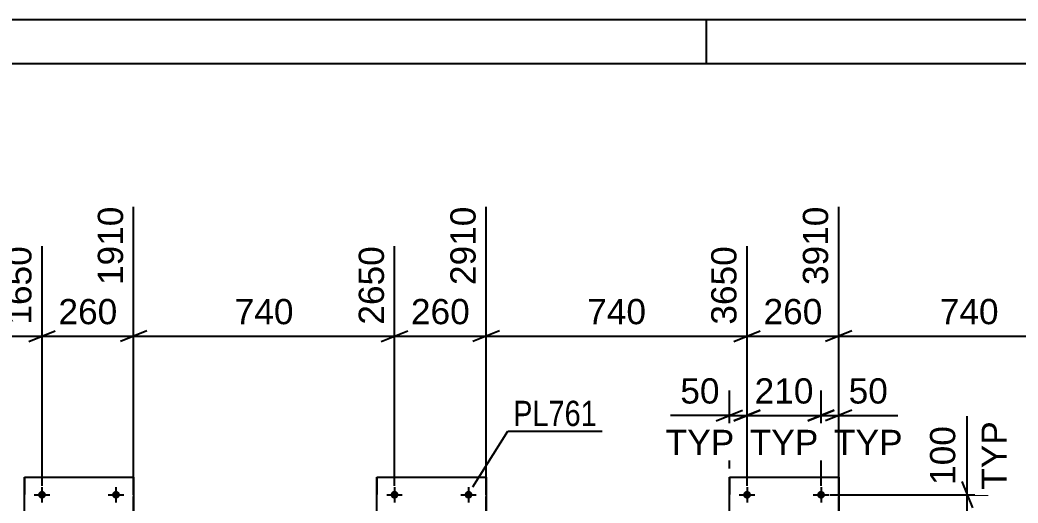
# Model space of a CAD drawing. Header units: millimetres. Extents: x -73 to 768, y -405 to 189.
# Drawn here: x 59.8 to 173, y 134.6 to 189.5 of the extents above; entities that cross this region are included whole.
import ezdxf

# ---------------------------------------------------------------- set-up
doc = ezdxf.new("R2010")
doc.units = ezdxf.units.MM
doc.linetypes.add('DXK_LINE_DOT2', pattern=[3.9198, 1.9599, -1.9599])
doc.styles.add('Arial', font='ARIAL.TTF', dxfattribs={"height": 0.2})
doc.styles.add('Arial Narrow', font='ARIALN.TTF', dxfattribs={"height": 0.2})

# ---------------------------------------------------------------- blocks, each defined once
blk = doc.blocks.new('Unknown-122572935-1115')
at = {"color": 5, "linetype": 'Continuous'}
for p, q in [((767.65, 189.5), (-73.35, 189.5)), ((137.65, 184.5), (137.65, 189.5)), ((762.65, 184.5), (-68.35, 184.5))]:
    blk.add_line(p, q, dxfattribs=at)
blk = doc.blocks.new('Part-122572935-2338 - 2108')
at = {"color": 2, "linetype": 'Continuous'}
for p, q in [((140.26, 125.57), (140.26, 137.57)), ((140.26, 137.57), (140.26, 137.57)), ((140.26, 137.57), (152.66, 137.57)), ((152.66, 137.57), (152.66, 125.57)), ((140.26, 125.57), (140.26, 125.57)), ((152.66, 125.57), (140.26, 125.57))]:
    blk.add_line(p, q, dxfattribs=at)
at = {"color": 7, "linetype": 'DXK_LINE_DOT2'}
for p, q in [((140.26, 137.57), (140.26, 125.57)), ((140.26, 137.57), (140.26, 137.57)), ((152.66, 125.57), (152.66, 137.57)), ((140.26, 125.57), (140.26, 125.57))]:
    blk.add_line(p, q, dxfattribs=at)
blk = doc.blocks.new('Part-122572935-2332 - 2108')
at = {"color": 2, "linetype": 'Continuous'}
for p, q in [((100.26, 125.57), (100.26, 137.57)), ((100.26, 137.57), (100.26, 137.57)), ((100.26, 137.57), (112.66, 137.57)), ((112.66, 137.57), (112.66, 125.57)), ((100.26, 125.57), (100.26, 125.57)), ((112.66, 125.57), (100.26, 125.57))]:
    blk.add_line(p, q, dxfattribs=at)
at = {"color": 7, "linetype": 'DXK_LINE_DOT2'}
for p, q in [((100.26, 137.57), (100.26, 125.57)), ((100.26, 137.57), (100.26, 137.57)), ((112.66, 125.57), (112.66, 137.57)), ((100.26, 125.57), (100.26, 125.57))]:
    blk.add_line(p, q, dxfattribs=at)
blk = doc.blocks.new('Part-122572935-2362 - 2108')
at = {"color": 2, "linetype": 'Continuous'}
for p, q in [((60.25, 125.57), (60.25, 137.57)), ((60.25, 137.57), (60.25, 137.57)), ((60.25, 137.57), (72.65, 137.57)), ((72.65, 137.57), (72.65, 125.57)), ((60.25, 125.57), (60.25, 125.57)), ((72.65, 125.57), (60.25, 125.57))]:
    blk.add_line(p, q, dxfattribs=at)
at = {"color": 7, "linetype": 'DXK_LINE_DOT2'}
for p, q in [((60.25, 137.57), (60.25, 125.57)), ((60.25, 137.57), (60.25, 137.57)), ((72.65, 125.57), (72.65, 137.57)), ((60.25, 125.57), (60.25, 125.57))]:
    blk.add_line(p, q, dxfattribs=at)
blk = doc.blocks.new('Bolt-122572935-2394 - 2108')
at = {"linetype": 'Continuous'}
for points in [[(141.82, 135.57), (141.83, 135.66), (141.86, 135.75), (141.91, 135.83), (141.97, 135.89), (142.04, 135.95), (142.13, 135.99), (142.22, 136.01), (142.31, 136.01), (142.4, 135.99), (142.48, 135.95), (142.56, 135.89), (142.62, 135.83), (142.67, 135.75), (142.69, 135.66), (142.7, 135.57), (142.69, 135.48), (142.67, 135.39), (142.62, 135.31), (142.56, 135.24), (142.48, 135.19), (142.4, 135.15), (142.31, 135.13), (142.22, 135.13), (142.13, 135.15), (142.04, 135.19), (141.97, 135.24), (141.91, 135.31), (141.86, 135.39), (141.83, 135.48)], [(150.22, 135.57), (150.23, 135.66), (150.26, 135.75), (150.31, 135.83), (150.37, 135.89), (150.44, 135.95), (150.53, 135.99), (150.62, 136.01), (150.71, 136.01), (150.8, 135.99), (150.88, 135.95), (150.96, 135.89), (151.02, 135.83), (151.07, 135.75), (151.09, 135.66), (151.1, 135.57), (151.09, 135.48), (151.07, 135.39), (151.02, 135.31), (150.96, 135.24), (150.88, 135.19), (150.8, 135.15), (150.71, 135.13), (150.62, 135.13), (150.53, 135.15), (150.44, 135.19), (150.37, 135.24), (150.31, 135.31), (150.26, 135.39), (150.23, 135.48)]]:
    blk.add_hatch(color=1, dxfattribs=at).paths.add_polyline_path(points)
at = {"color": 1, "linetype": 'Continuous'}
for p, q in [((142.26, 136.45), (142.26, 134.69)), ((150.66, 136.45), (150.66, 134.69)), ((141.38, 135.57), (143.14, 135.57)), ((149.78, 135.57), (151.54, 135.57))]:
    blk.add_line(p, q, dxfattribs=at)
blk = doc.blocks.new('Bolt-122572935-2432 - 2108')
at = {"linetype": 'Continuous'}
for points in [[(61.81, 135.57), (61.82, 135.66), (61.85, 135.75), (61.9, 135.83), (61.96, 135.89), (62.03, 135.95), (62.12, 135.99), (62.21, 136.01), (62.3, 136.01), (62.39, 135.99), (62.47, 135.95), (62.55, 135.89), (62.61, 135.83), (62.66, 135.75), (62.68, 135.66), (62.69, 135.57), (62.68, 135.48), (62.66, 135.39), (62.61, 135.31), (62.55, 135.24), (62.47, 135.19), (62.39, 135.15), (62.3, 135.13), (62.21, 135.13), (62.12, 135.15), (62.03, 135.19), (61.96, 135.24), (61.9, 135.31), (61.85, 135.39), (61.82, 135.48)], [(70.21, 135.57), (70.22, 135.66), (70.25, 135.75), (70.3, 135.83), (70.36, 135.89), (70.43, 135.95), (70.52, 135.99), (70.61, 136.01), (70.7, 136.01), (70.79, 135.99), (70.87, 135.95), (70.95, 135.89), (71.01, 135.83), (71.06, 135.75), (71.08, 135.66), (71.09, 135.57), (71.08, 135.48), (71.06, 135.39), (71.01, 135.31), (70.95, 135.24), (70.87, 135.19), (70.79, 135.15), (70.7, 135.13), (70.61, 135.13), (70.52, 135.15), (70.43, 135.19), (70.36, 135.24), (70.3, 135.31), (70.25, 135.39), (70.22, 135.48)]]:
    blk.add_hatch(color=1, dxfattribs=at).paths.add_polyline_path(points)
at = {"color": 1, "linetype": 'Continuous'}
for p, q in [((62.25, 136.45), (62.25, 134.69)), ((70.65, 136.45), (70.65, 134.69)), ((61.37, 135.57), (63.13, 135.57)), ((69.77, 135.57), (71.53, 135.57))]:
    blk.add_line(p, q, dxfattribs=at)
blk = doc.blocks.new('Bolt-122572935-2434 - 2108')
at = {"linetype": 'Continuous'}
for points in [[(101.82, 135.57), (101.83, 135.66), (101.86, 135.75), (101.9, 135.83), (101.96, 135.89), (102.04, 135.95), (102.12, 135.99), (102.21, 136.01), (102.3, 136.01), (102.39, 135.99), (102.48, 135.95), (102.55, 135.89), (102.61, 135.83), (102.66, 135.75), (102.69, 135.66), (102.7, 135.57), (102.69, 135.48), (102.66, 135.39), (102.61, 135.31), (102.55, 135.24), (102.48, 135.19), (102.39, 135.15), (102.3, 135.13), (102.21, 135.13), (102.12, 135.15), (102.04, 135.19), (101.96, 135.24), (101.9, 135.31), (101.86, 135.39), (101.83, 135.48)], [(110.22, 135.57), (110.23, 135.66), (110.26, 135.75), (110.3, 135.83), (110.36, 135.89), (110.44, 135.95), (110.52, 135.99), (110.61, 136.01), (110.7, 136.01), (110.79, 135.99), (110.88, 135.95), (110.95, 135.89), (111.01, 135.83), (111.06, 135.75), (111.09, 135.66), (111.1, 135.57), (111.09, 135.48), (111.06, 135.39), (111.01, 135.31), (110.95, 135.24), (110.88, 135.19), (110.79, 135.15), (110.7, 135.13), (110.61, 135.13), (110.52, 135.15), (110.44, 135.19), (110.36, 135.24), (110.3, 135.31), (110.26, 135.39), (110.23, 135.48)]]:
    blk.add_hatch(color=1, dxfattribs=at).paths.add_polyline_path(points)
at = {"color": 1, "linetype": 'Continuous'}
for p, q in [((102.26, 136.45), (102.26, 134.69)), ((110.66, 136.45), (110.66, 134.69)), ((101.38, 135.57), (103.14, 135.57)), ((109.78, 135.57), (111.54, 135.57))]:
    blk.add_line(p, q, dxfattribs=at)
blk = doc.blocks.new('StraightDimension-122572935-23074 - 2108')
at = {"color": 7, "linetype": 'Continuous'}
for p, q in [((72.65, 135.57), (72.65, 168.29)), ((62.26, 136.57), (62.26, 163.79)), ((60.76, 152.99), (63.76, 154.19)), ((74.15, 154.19), (71.15, 152.99)), ((62.26, 153.59), (72.65, 153.59))]:
    blk.add_line(p, q, dxfattribs=at)
at = {"color": 0}
blk.add_wipeout([(71.39, 154.34), (71.39, 158.54), (63.52, 158.54), (63.52, 154.34)], dxfattribs=at)
at = {"color": 3, "style": 'Arial'}
blk.add_text('260', height=2.865, dxfattribs=at).set_placement((64.12, 154.94))
at = {"color": 0, "linetype": 'Continuous'}
blk.add_wipeout([(72.05, 168.89), (67.85, 168.89), (67.85, 158.79), (72.05, 158.79)], dxfattribs=at)
at = {"color": 3, "linetype": 'Continuous', "style": 'Arial'}
blk.add_text('1910', height=2.865, rotation=90.0002, dxfattribs=at).set_placement((71.45, 159.39))
blk = doc.blocks.new('StraightDimension-122572935-23070 - 2108')
at = {"color": 7, "linetype": 'Continuous'}
for p, q in [((152.66, 135.57), (152.66, 168.29)), ((142.26, 136.57), (142.26, 163.79)), ((140.76, 152.99), (143.76, 154.19)), ((154.16, 154.19), (151.16, 152.99)), ((142.26, 153.59), (152.66, 153.59))]:
    blk.add_line(p, q, dxfattribs=at)
at = {"color": 0}
blk.add_wipeout([(151.4, 154.34), (151.4, 158.54), (143.53, 158.54), (143.53, 154.34)], dxfattribs=at)
at = {"color": 3, "style": 'Arial'}
blk.add_text('260', height=2.865, dxfattribs=at).set_placement((144.13, 154.94))
at = {"color": 0, "linetype": 'Continuous'}
blk.add_wipeout([(152.06, 168.89), (147.86, 168.89), (147.86, 158.79), (152.06, 158.79)], dxfattribs=at)
at = {"color": 3, "linetype": 'Continuous', "style": 'Arial'}
blk.add_text('3910', height=2.865, rotation=90.0002, dxfattribs=at).set_placement((151.46, 159.39))
blk = doc.blocks.new('StraightDimension-122572935-3348 - 2108')
at = {"color": 7, "linetype": 'Continuous'}
for p, q in [((140.26, 138.57), (140.26, 147.43)), ((142.26, 136.57), (142.26, 147.43)), ((138.76, 143.98), (141.76, 145.18)), ((143.76, 145.18), (140.76, 143.98)), ((140.26, 144.58), (133.57, 144.58)), ((140.26, 144.58), (133.57, 144.58)), ((140.26, 144.58), (142.26, 144.58))]:
    blk.add_line(p, q, dxfattribs=at)
at = {"color": 0}
blk.add_wipeout([(139.74, 145.33), (139.74, 149.53), (134.09, 149.53), (134.09, 145.33)], dxfattribs=at)
at = {"color": 0, "linetype": 'Continuous'}
blk.add_wipeout([(141.4, 139.48), (141.4, 143.68), (132.43, 143.68), (132.43, 139.48)], dxfattribs=at)
at = {"color": 3, "style": 'Arial'}
blk.add_text('50', height=2.865, dxfattribs=at).set_placement((134.69, 145.93))
at = {"color": 3, "linetype": 'Continuous', "style": 'Arial'}
blk.add_text('TYP', height=2.865, dxfattribs=at).set_placement((133.03, 140.08))
blk = doc.blocks.new('StraightDimension-122572935-3355 - 2108')
at = {"color": 7, "linetype": 'Continuous'}
for p, q in [((150.66, 136.57), (150.66, 147.43)), ((152.66, 138.57), (152.66, 147.43)), ((149.16, 143.98), (152.16, 145.18)), ((154.16, 145.18), (151.16, 143.98)), ((150.66, 144.58), (152.66, 144.58)), ((152.66, 144.58), (159.36, 144.58)), ((152.66, 144.58), (159.36, 144.58))]:
    blk.add_line(p, q, dxfattribs=at)
at = {"color": 0}
blk.add_wipeout([(158.84, 145.33), (158.84, 149.53), (153.19, 149.53), (153.19, 145.33)], dxfattribs=at)
at = {"color": 0, "linetype": 'Continuous'}
blk.add_wipeout([(160.5, 139.48), (160.5, 143.68), (151.53, 143.68), (151.53, 139.48)], dxfattribs=at)
at = {"color": 3, "style": 'Arial'}
blk.add_text('50', height=2.865, dxfattribs=at).set_placement((153.79, 145.93))
at = {"color": 3, "linetype": 'Continuous', "style": 'Arial'}
blk.add_text('TYP', height=2.865, dxfattribs=at).set_placement((152.13, 140.08))
blk = doc.blocks.new('StraightDimension-122572935-3362 - 2108')
at = {"color": 7, "linetype": 'Continuous'}
for p, q in [((142.26, 136.57), (142.26, 147.43)), ((150.66, 136.57), (150.66, 147.43)), ((140.76, 143.98), (143.76, 145.18)), ((152.16, 145.18), (149.16, 143.98)), ((142.26, 144.58), (150.66, 144.58))]:
    blk.add_line(p, q, dxfattribs=at)
at = {"color": 0}
blk.add_wipeout([(150.39, 145.33), (150.39, 149.53), (142.52, 149.53), (142.52, 145.33)], dxfattribs=at)
at = {"color": 0, "linetype": 'Continuous'}
blk.add_wipeout([(150.94, 139.48), (150.94, 143.68), (141.97, 143.68), (141.97, 139.48)], dxfattribs=at)
at = {"color": 3, "style": 'Arial'}
blk.add_text('210', height=2.865, dxfattribs=at).set_placement((143.12, 145.93))
at = {"color": 3, "linetype": 'Continuous', "style": 'Arial'}
blk.add_text('TYP', height=2.865, dxfattribs=at).set_placement((142.57, 140.08))
blk = doc.blocks.new('StraightDimension-122572935-3386 - 2108')
at = {"color": 7, "linetype": 'Continuous'}
for p, q in [((167.24, 135.57), (167.24, 144.49)), ((167.24, 135.57), (167.24, 144.49)), ((166.64, 137.07), (167.84, 134.07)), ((151.66, 135.57), (169.64, 135.57)), ((167.24, 131.57), (167.24, 135.57)), ((167.84, 130.07), (166.64, 133.07)), ((151.66, 131.57), (169.64, 131.57))]:
    blk.add_line(p, q, dxfattribs=at)
at = {"color": 0}
blk.add_wipeout([(166.49, 143.96), (162.29, 143.96), (162.29, 136.09), (166.49, 136.09)], dxfattribs=at)
at = {"color": 0, "linetype": 'Continuous'}
blk.add_wipeout([(172.34, 144.52), (168.14, 144.52), (168.14, 135.54), (172.34, 135.54)], dxfattribs=at)
at = {"color": 3, "style": 'Arial'}
blk.add_text('100', height=2.865, rotation=90.0002, dxfattribs=at).set_placement((165.89, 136.69))
at = {"color": 3, "linetype": 'Continuous', "style": 'Arial'}
blk.add_text('TYP', height=2.865, rotation=90.0002, dxfattribs=at).set_placement((171.74, 136.14))
blk = doc.blocks.new('StraightDimension-122572935-23069 - 2108')
at = {"color": 7, "linetype": 'Continuous'}
for p, q in [((152.66, 135.57), (152.66, 168.29)), ((182.26, 136.57), (182.26, 163.79)), ((154.16, 154.19), (151.16, 152.99)), ((180.76, 152.99), (183.76, 154.19)), ((152.66, 153.59), (182.26, 153.59))]:
    blk.add_line(p, q, dxfattribs=at)
at = {"color": 0}
blk.add_wipeout([(171.4, 154.34), (171.4, 158.54), (163.53, 158.54), (163.53, 154.34)], dxfattribs=at)
at = {"color": 3, "style": 'Arial'}
blk.add_text('740', height=2.865, dxfattribs=at).set_placement((164.13, 154.94))
at = {"color": 0, "linetype": 'Continuous'}
blk.add_wipeout([(181.66, 164.39), (177.46, 164.39), (177.46, 154.29), (181.66, 154.29)], dxfattribs=at)
at = {"color": 3, "linetype": 'Continuous', "style": 'Arial'}
blk.add_text('4650', height=2.865, rotation=90.0002, dxfattribs=at).set_placement((181.06, 154.89))
blk = doc.blocks.new('StraightDimension-122572935-23071 - 2108')
at = {"color": 7, "linetype": 'Continuous'}
for p, q in [((112.66, 135.57), (112.66, 168.29)), ((142.26, 136.57), (142.26, 163.79)), ((114.16, 154.19), (111.16, 152.99)), ((140.76, 152.99), (143.76, 154.19)), ((112.66, 153.59), (142.26, 153.59))]:
    blk.add_line(p, q, dxfattribs=at)
at = {"color": 0}
blk.add_wipeout([(131.39, 154.34), (131.39, 158.54), (123.52, 158.54), (123.52, 154.34)], dxfattribs=at)
at = {"color": 3, "style": 'Arial'}
blk.add_text('740', height=2.865, dxfattribs=at).set_placement((124.12, 154.94))
at = {"color": 0, "linetype": 'Continuous'}
blk.add_wipeout([(141.66, 164.39), (137.46, 164.39), (137.46, 154.29), (141.66, 154.29)], dxfattribs=at)
at = {"color": 3, "linetype": 'Continuous', "style": 'Arial'}
blk.add_text('3650', height=2.865, rotation=90.0002, dxfattribs=at).set_placement((141.06, 154.89))
blk = doc.blocks.new('StraightDimension-122572935-23072 - 2108')
at = {"color": 7, "linetype": 'Continuous'}
for p, q in [((112.66, 135.57), (112.66, 168.29)), ((102.26, 136.57), (102.26, 163.79)), ((100.76, 152.99), (103.76, 154.19)), ((114.16, 154.19), (111.16, 152.99)), ((102.26, 153.59), (112.66, 153.59))]:
    blk.add_line(p, q, dxfattribs=at)
at = {"color": 0}
blk.add_wipeout([(111.39, 154.34), (111.39, 158.54), (103.52, 158.54), (103.52, 154.34)], dxfattribs=at)
at = {"color": 3, "style": 'Arial'}
blk.add_text('260', height=2.865, dxfattribs=at).set_placement((104.12, 154.94))
at = {"color": 0, "linetype": 'Continuous'}
blk.add_wipeout([(112.06, 168.89), (107.86, 168.89), (107.86, 158.79), (112.06, 158.79)], dxfattribs=at)
at = {"color": 3, "linetype": 'Continuous', "style": 'Arial'}
blk.add_text('2910', height=2.865, rotation=90.0002, dxfattribs=at).set_placement((111.46, 159.39))
blk = doc.blocks.new('StraightDimension-122572935-23073 - 2108')
at = {"color": 7, "linetype": 'Continuous'}
for p, q in [((72.65, 135.57), (72.65, 168.29)), ((102.26, 136.57), (102.26, 163.79)), ((74.15, 154.19), (71.15, 152.99)), ((100.76, 152.99), (103.76, 154.19)), ((72.65, 153.59), (102.26, 153.59))]:
    blk.add_line(p, q, dxfattribs=at)
at = {"color": 0}
blk.add_wipeout([(91.39, 154.34), (91.39, 158.54), (83.52, 158.54), (83.52, 154.34)], dxfattribs=at)
at = {"color": 3, "style": 'Arial'}
blk.add_text('740', height=2.865, dxfattribs=at).set_placement((84.12, 154.94))
at = {"color": 0, "linetype": 'Continuous'}
blk.add_wipeout([(101.66, 164.39), (97.46, 164.39), (97.46, 154.29), (101.66, 154.29)], dxfattribs=at)
at = {"color": 3, "linetype": 'Continuous', "style": 'Arial'}
blk.add_text('2650', height=2.865, rotation=90.0002, dxfattribs=at).set_placement((101.06, 154.89))
blk = doc.blocks.new('StraightDimension-122572935-23075 - 2108')
at = {"color": 7, "linetype": 'Continuous'}
for p, q in [((32.66, 135.57), (32.66, 166.07)), ((62.26, 136.57), (62.26, 163.79)), ((34.16, 154.19), (31.16, 152.99)), ((60.76, 152.99), (63.76, 154.19)), ((32.66, 153.59), (62.26, 153.59))]:
    blk.add_line(p, q, dxfattribs=at)
at = {"color": 0}
blk.add_wipeout([(51.39, 154.34), (51.39, 158.54), (43.52, 158.54), (43.52, 154.34)], dxfattribs=at)
at = {"color": 3, "style": 'Arial'}
blk.add_text('740', height=2.865, dxfattribs=at).set_placement((44.12, 154.94))
at = {"color": 0, "linetype": 'Continuous'}
blk.add_wipeout([(61.66, 164.39), (57.46, 164.39), (57.46, 154.29), (61.66, 154.29)], dxfattribs=at)
at = {"color": 3, "linetype": 'Continuous', "style": 'Arial'}
blk.add_text('1650', height=2.865, rotation=90.0002, dxfattribs=at).set_placement((61.06, 154.89))
blk = doc.blocks.new('Mark-122572935-2328 - 2108')
at = {"color": 30, "linetype": 'Continuous'}
for p, q in [((111.16, 136.47), (115.12, 142.78)), ((115.12, 142.78), (125.83, 142.78))]:
    blk.add_line(p, q, dxfattribs=at)
at = {"color": 0}
blk.add_wipeout([(125.23, 143.38), (125.23, 146.38), (115.72, 146.38), (115.72, 143.38)], dxfattribs=at)
blk.add_wipeout([(125.23, 143.38), (125.23, 146.38), (115.72, 146.38), (115.72, 143.38)], dxfattribs=at)
at = {"color": 3, "style": 'Arial Narrow'}
blk.add_text('PL761', height=2.863, dxfattribs=at).set_placement((115.72, 143.38))

msp = doc.modelspace()

# ---------------------------------------------------------------- block references
for name in ['Unknown-122572935-1115', 'Part-122572935-2362 - 2108', 'Part-122572935-2332 - 2108', 'Part-122572935-2338 - 2108', 'Bolt-122572935-2432 - 2108', 'Bolt-122572935-2434 - 2108', 'Bolt-122572935-2394 - 2108']:
    msp.add_blockref(name, (0, 0))

# ---------------------------------------------------------------- next in the draw order: block references
for name in ['StraightDimension-122572935-23074 - 2108', 'StraightDimension-122572935-23070 - 2108']:
    msp.add_blockref(name, (0, 0))

# ---------------------------------------------------------------- next in the draw order: block references
for name in ['StraightDimension-122572935-23075 - 2108', 'StraightDimension-122572935-3348 - 2108', 'StraightDimension-122572935-3355 - 2108']:
    msp.add_blockref(name, (0, 0))

# ---------------------------------------------------------------- next in the draw order: block references
msp.add_blockref('StraightDimension-122572935-3362 - 2108', (0, 0))

# ---------------------------------------------------------------- next in the draw order: block references
for name in ['StraightDimension-122572935-23071 - 2108', 'StraightDimension-122572935-3386 - 2108']:
    msp.add_blockref(name, (0, 0))

# ---------------------------------------------------------------- next in the draw order: block references
for name in ['StraightDimension-122572935-23072 - 2108', 'StraightDimension-122572935-23069 - 2108']:
    msp.add_blockref(name, (0, 0))

# ---------------------------------------------------------------- next in the draw order: block references
for name in ['StraightDimension-122572935-23073 - 2108', 'Mark-122572935-2328 - 2108']:
    msp.add_blockref(name, (0, 0))

doc.saveas('drawing.dxf')
